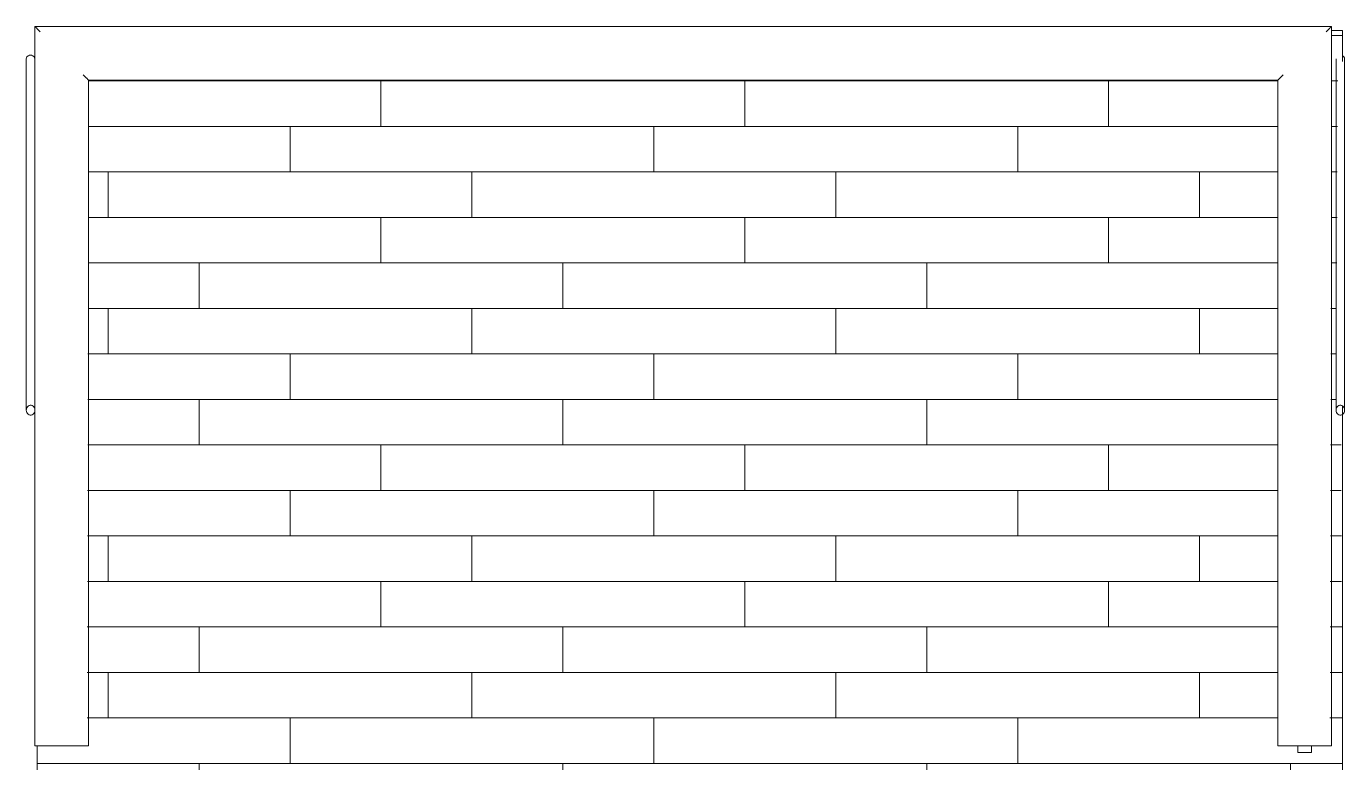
# Model space of a CAD drawing. Header units: inches. Extents: x -1558 to 1975, y 9767 to 12269.
# Drawn here: x 1554.1 to 1670, y 10852.3 to 10917 of the extents above; entities that cross this region are included whole.
import ezdxf

# ---------------------------------------------------------------- set-up
doc = ezdxf.new("R2010")
doc.units = ezdxf.units.IN
doc.header["$MEASUREMENT"] = 0
for name, color, linetype, lineweight in [('0-1', 7, 'Continuous', 5), ('0-2', 7, 'Continuous', 9), ('A-FLOR-1', 7, 'Continuous', 9), ('A-FLOR-HRAL-1', 7, 'Continuous', 9), ('A-FLOR-PATT-1', 252, 'Continuous', 9), ('S-BEAM-1', 7, 'Continuous', 9)]:
    doc.layers.add(name, color=color, linetype=linetype, lineweight=lineweight)

# ---------------------------------------------------------------- blocks, each defined once
blk = doc.blocks.new('Railing - Baluster_01-2700443-KEY PLAN - 2ND FLOOR')
at = {"layer": 'A-FLOR-HRAL-1'}
for p, q in [((-0.59, 1.18), (0.59, 1.18)), ((-0.59, 0.59), (-0.59, 1.18)), ((0.59, 1.18), (0.59, 0.59))]:
    blk.add_line(p, q, dxfattribs=at)
blk = doc.blocks.new('Railing - Railing-3287044-KEY PLAN - 2ND FLOOR')
at = {"layer": 'A-FLOR-HRAL-1'}
for p, q in [((-2216.67, 10917), (-2330.72, 10917)), ((-2330.72, 10917), (-2330.72, 10887.59)), ((-2216.67, 10853.75), (-2216.67, 10917)), ((-2326, 10912.28), (-2221.4, 10912.28)), ((-2326, 10853.75), (-2326, 10912.28)), ((-2221.4, 10912.28), (-2221.4, 10853.75)), ((-2330.72, 10883.26), (-2330.72, 10853.75)), ((-2330.25, 10853.75), (-2330.72, 10853.75)), ((-2326.47, 10853.75), (-2330.25, 10853.75)), ((-2326, 10853.75), (-2326.47, 10853.75)), ((-2220.92, 10853.75), (-2221.4, 10853.75)), ((-2217.14, 10853.75), (-2220.92, 10853.75)), ((-2216.67, 10853.75), (-2217.14, 10853.75))]:
    blk.add_line(p, q, dxfattribs=at)
for points, knots in [([(-2330.72, 10917), (-2330.72, 10917), (-2330.71, 10916.99), (-2330.69, 10916.97), (-2330.66, 10916.94), (-2330.63, 10916.91), (-2330.6, 10916.88), (-2330.57, 10916.86), (-2330.54, 10916.82), (-2330.49, 10916.77), (-2330.46, 10916.74), (-2330.42, 10916.7), (-2330.35, 10916.63), (-2330.29, 10916.57), (-2330.25, 10916.53)], [0, 0, 0, 0, 0.166667, 0.25, 0.333333, 0.416667, 0.458333, 0.5, 0.583333, 0.666667, 0.708333, 0.75, 0.833333, 1, 1, 1, 1]), ([(-2216.67, 10917), (-2216.67, 10917), (-2216.68, 10916.99), (-2216.71, 10916.97), (-2216.73, 10916.94), (-2216.76, 10916.91), (-2216.79, 10916.88), (-2216.82, 10916.86), (-2216.85, 10916.82), (-2216.9, 10916.77), (-2216.93, 10916.74), (-2216.97, 10916.7), (-2217.04, 10916.63), (-2217.1, 10916.57), (-2217.14, 10916.53)], [0, 0, 0, 0, 0.166667, 0.25, 0.333333, 0.416667, 0.458333, 0.5, 0.583333, 0.666667, 0.708333, 0.75, 0.833333, 1, 1, 1, 1]), ([(-2326.47, 10912.75), (-2326.43, 10912.71), (-2326.37, 10912.65), (-2326.29, 10912.57), (-2326.24, 10912.52), (-2326.21, 10912.49), (-2326.17, 10912.45), (-2326.14, 10912.42), (-2326.11, 10912.39), (-2326.09, 10912.37), (-2326.06, 10912.34), (-2326.03, 10912.31), (-2326, 10912.29), (-2326, 10912.28), (-2326, 10912.28)], [0, 0, 0, 0, 0.166667, 0.25, 0.333333, 0.375, 0.416667, 0.5, 0.541667, 0.583333, 0.666667, 0.75, 0.833333, 1, 1, 1, 1]), ([(-2220.92, 10912.75), (-2220.96, 10912.71), (-2221.03, 10912.65), (-2221.1, 10912.57), (-2221.15, 10912.52), (-2221.19, 10912.49), (-2221.22, 10912.45), (-2221.25, 10912.42), (-2221.28, 10912.39), (-2221.3, 10912.37), (-2221.33, 10912.34), (-2221.36, 10912.31), (-2221.39, 10912.29), (-2221.4, 10912.28), (-2221.4, 10912.28)], [0, 0, 0, 0, 0.166667, 0.25, 0.333333, 0.375, 0.416667, 0.5, 0.541667, 0.583333, 0.666667, 0.75, 0.833333, 1, 1, 1, 1])]:
    blk.add_open_spline(points, degree=3, knots=knots, dxfattribs=at)
at = {"rotation": 180}
blk.add_blockref('Railing - Baluster_01-2700443-KEY PLAN - 2ND FLOOR', (-2219.03, 10854.34), dxfattribs=at)
blk = doc.blocks.new('Walls 20 - Walls 1-3286989-KEY PLAN - 2ND FLOOR')
at = {"layer": 'S-BEAM-1'}
for p, q in [((-2216.27, 10914.15), (-2216.27, 10883.26)), ((-2215.52, 10883.26), (-2215.52, 10914.15))]:
    blk.add_line(p, q, dxfattribs=at)
at = {"layer": 'S-BEAM-1', "flags": 128}
for points in [[(-2215.52, 10883.26), (-2215.53, 10883.36), (-2215.56, 10883.46), (-2215.61, 10883.55), (-2215.68, 10883.62), (-2215.76, 10883.67), (-2215.85, 10883.7), (-2215.94, 10883.7), (-2216.03, 10883.67), (-2216.11, 10883.62), (-2216.18, 10883.55), (-2216.23, 10883.46), (-2216.26, 10883.36), (-2216.27, 10883.26)], [(-2216.27, 10883.26), (-2216.26, 10883.15), (-2216.23, 10883.05), (-2216.18, 10882.97), (-2216.11, 10882.9), (-2216.03, 10882.85), (-2215.94, 10882.82), (-2215.85, 10882.82), (-2215.76, 10882.85), (-2215.68, 10882.9), (-2215.61, 10882.97), (-2215.56, 10883.05), (-2215.53, 10883.15), (-2215.52, 10883.26)]]:
    blk.add_lwpolyline(points, dxfattribs=at)
at = {"layer": 'S-BEAM-1'}
blk.add_ellipse((-2215.9, 10914.15), major_axis=(0.375, 0), ratio=0.850805, start_param=0, end_param=1.047198, dxfattribs=at)
blk = doc.blocks.new('Walls 21 - Walls 1-3286998-KEY PLAN - 2ND FLOOR')
at = {"layer": 'S-BEAM-1'}
for p, q in [((-2331.47, 10914.15), (-2331.47, 10883.26)), ((-2330.72, 10883.26), (-2330.72, 10888.55))]:
    blk.add_line(p, q, dxfattribs=at)
at = {"layer": 'S-BEAM-1', "flags": 128}
for points in [[(-2330.72, 10883.26), (-2330.73, 10883.36), (-2330.76, 10883.46), (-2330.81, 10883.55), (-2330.88, 10883.62), (-2330.96, 10883.67), (-2331.05, 10883.7), (-2331.14, 10883.7), (-2331.23, 10883.67), (-2331.31, 10883.62), (-2331.38, 10883.55), (-2331.43, 10883.46), (-2331.46, 10883.36), (-2331.47, 10883.26)], [(-2331.47, 10883.26), (-2331.46, 10883.15), (-2331.43, 10883.05), (-2331.38, 10882.97), (-2331.31, 10882.9), (-2331.23, 10882.85), (-2331.14, 10882.82), (-2331.05, 10882.82), (-2330.96, 10882.85), (-2330.88, 10882.9), (-2330.81, 10882.97), (-2330.76, 10883.05), (-2330.73, 10883.15), (-2330.72, 10883.26)]]:
    blk.add_lwpolyline(points, dxfattribs=at)
at = {"layer": 'S-BEAM-1'}
blk.add_ellipse((-2331.1, 10914.15), major_axis=(0.375, 0), ratio=0.850805, start_param=0, end_param=3.141593, dxfattribs=at)
blk = doc.blocks.new('CTR - 1st Phase - Shell_rvt-1-KEY PLAN - 2ND FLOOR')
at = {"layer": 'A-FLOR-PATT-1'}
h = blk.add_hatch(dxfattribs=at)
h.set_pattern_fill('FP_13', color=256, style=0, pattern_type=2)
h.set_pattern_definition([(180, (-2846.72, 9956.202), (-5e-16, -4), []), (270, (-2846.72, 9956.202), (8, -8), [4, -28]), (270, (-2862.72, 9952.202), (8, -8), [4, -28])])
h.paths.add_polyline_path([(-2326.35, 10850.89), (-2215.71, 10850.95), (-2215.85, 10883.7), (-2216.18, 10883.55), (-2216.27, 10883.26), (-2216.11, 10913.88), (-2215.8, 10913.95), (-2215.71, 10914.09), (-2215.71, 10916.64), (-2216.67, 10916.53), (-2216.81, 10853.75), (-2218.44, 10853.75), (-2218.56, 10853.16), (-2219.62, 10853.16), (-2219.62, 10853.75), (-2221.4, 10853.75), (-2221.4, 10912.28), (-2326, 10912.28), (-2326.13, 10853.75), (-2330.53, 10853.75), (-2330.37, 10850.89), (-2326.47, 10850.89)], flags=0)
at = {"layer": 'A-FLOR-1'}
for p, q in [((-2215.71, 10916.64), (-2216.69, 10916.64)), ((-2215.71, 10913.9), (-2215.71, 10916.64)), ((-2215.71, 10850.86), (-2215.71, 10883.64)), ((-2330.53, 10853.75), (-2330.53, 10850.89))]:
    blk.add_line(p, q, dxfattribs=at)
at = {"layer": '0-2'}
for name in ['Railing - Railing-3287044-KEY PLAN - 2ND FLOOR', 'Walls 21 - Walls 1-3286998-KEY PLAN - 2ND FLOOR', 'Walls 20 - Walls 1-3286989-KEY PLAN - 2ND FLOOR']:
    blk.add_blockref(name, (0, 0), dxfattribs=at)

msp = doc.modelspace()

# ---------------------------------------------------------------- block references
at = {"layer": '0-1'}
msp.add_blockref('CTR - 1st Phase - Shell_rvt-1-KEY PLAN - 2ND FLOOR', (3885.56, 0), dxfattribs=at)

doc.saveas('drawing.dxf')
